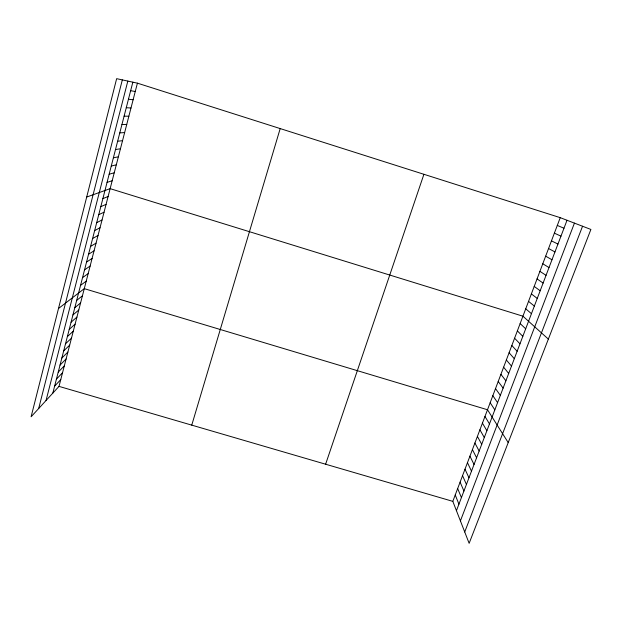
<?xml version="1.0" encoding="UTF-8"?>
<svg xmlns="http://www.w3.org/2000/svg" width="622" height="622" viewBox="0 0 622 622"><rect width="100%" height="100%" fill="white"/><g stroke="black" fill="none" stroke-linecap="round" stroke-linejoin="round"><path stroke-width="0.93" d="M38.673 408.537L122.324 79.896M46.044 400.506L127.821 81.085M52.823 393.12L132.844 82.166M59.012 386.379L137.415 83.161L116.648 78.667L31.1 416.787L59.012 386.379L452.816 501.355L469.136 543.333L590.9 229.448L560.243 217.661L137.415 83.161M191.755 425.137L280.195 128.575M325.617 464.214L423.916 174.292M452.816 501.355L560.243 217.661M456.447 510.685L567.015 220.266M460.412 520.894L574.44 223.119M464.72 531.973L582.55 226.237M54.619 386.153L60.777 379.568M56.415 379.156L62.542 372.733M58.227 372.127L64.315 365.868M60.039 365.083L66.095 358.98M61.858 358L67.884 352.068M63.693 350.894L69.68 345.124M65.528 343.764L71.483 338.166M67.37 336.603L73.287 331.168M69.221 329.411L75.106 324.155M71.071 322.196L76.926 317.103M72.937 314.95L78.753 310.036M74.811 307.68L80.588 302.937M76.693 300.379L82.431 295.808M58.491 308.52L84.281 288.655L487.5 409.758L508.213 442.6M80.557 285.358L86.225 281.144M82.547 277.63L88.168 273.61M84.538 269.87L90.128 266.045M86.544 262.087L92.095 258.441M88.557 254.266L94.062 250.814M90.579 246.413L96.045 243.155M92.608 238.521L98.035 235.466M94.645 230.607L100.033 227.745M96.69 222.653L102.039 219.986M98.75 214.668L104.053 212.203M100.811 206.644L106.074 204.381M102.887 198.589L108.104 196.536M86.699 197.034L110.141 188.653L522.931 316.194L548.363 339.107M107.054 182.386L112.185 180.738M109.153 174.222L114.238 172.792M111.26 166.035L116.306 164.814M113.383 157.809L118.374 156.798M115.505 149.552L120.458 148.751M117.644 141.248L122.542 140.673M119.782 132.921L124.641 132.556M121.935 124.555L126.748 124.416M124.105 116.151L128.863 116.228M126.274 107.707L130.993 108.018M128.451 99.232L133.124 99.761M130.643 90.719L135.262 91.481M557.304 225.428L563.983 228.227M554.373 233.157L560.966 236.158M551.457 240.862L557.957 244.057M548.55 248.536L554.964 251.926M545.657 256.171L551.978 259.755M542.781 263.782L549.008 267.561M539.912 271.363L546.054 275.328M537.05 278.905L543.107 283.064M534.205 286.423L540.176 290.762M531.367 293.911L537.252 298.436M528.544 301.367L534.345 306.078M525.73 308.8L531.445 313.69M520.14 323.564L525.691 328.813M517.364 330.904L522.822 336.331M514.588 338.212L519.976 343.818M511.836 345.498L517.139 351.274M509.091 352.752L514.308 358.7M506.355 359.975L511.494 366.101M503.626 367.174L508.687 373.464M500.912 374.335L505.896 380.804M498.206 381.48L503.112 388.112M495.516 388.587L500.345 395.39M492.834 395.678L497.584 402.636M490.159 402.729L494.832 409.859M484.958 416.46L489.483 423.901M482.431 423.139L486.886 430.727M479.912 429.786L484.297 437.53M477.408 436.411L481.716 444.31M474.905 443.012L479.15 451.059M472.417 449.589L476.584 457.784M469.937 456.144L474.034 464.486M467.464 462.675L471.492 471.157M464.999 469.182L468.965 477.805M462.543 475.659L466.438 484.437M460.101 482.12L463.926 491.038M457.66 488.55L461.423 497.608M455.234 494.964L458.927 504.162"/></g></svg>
